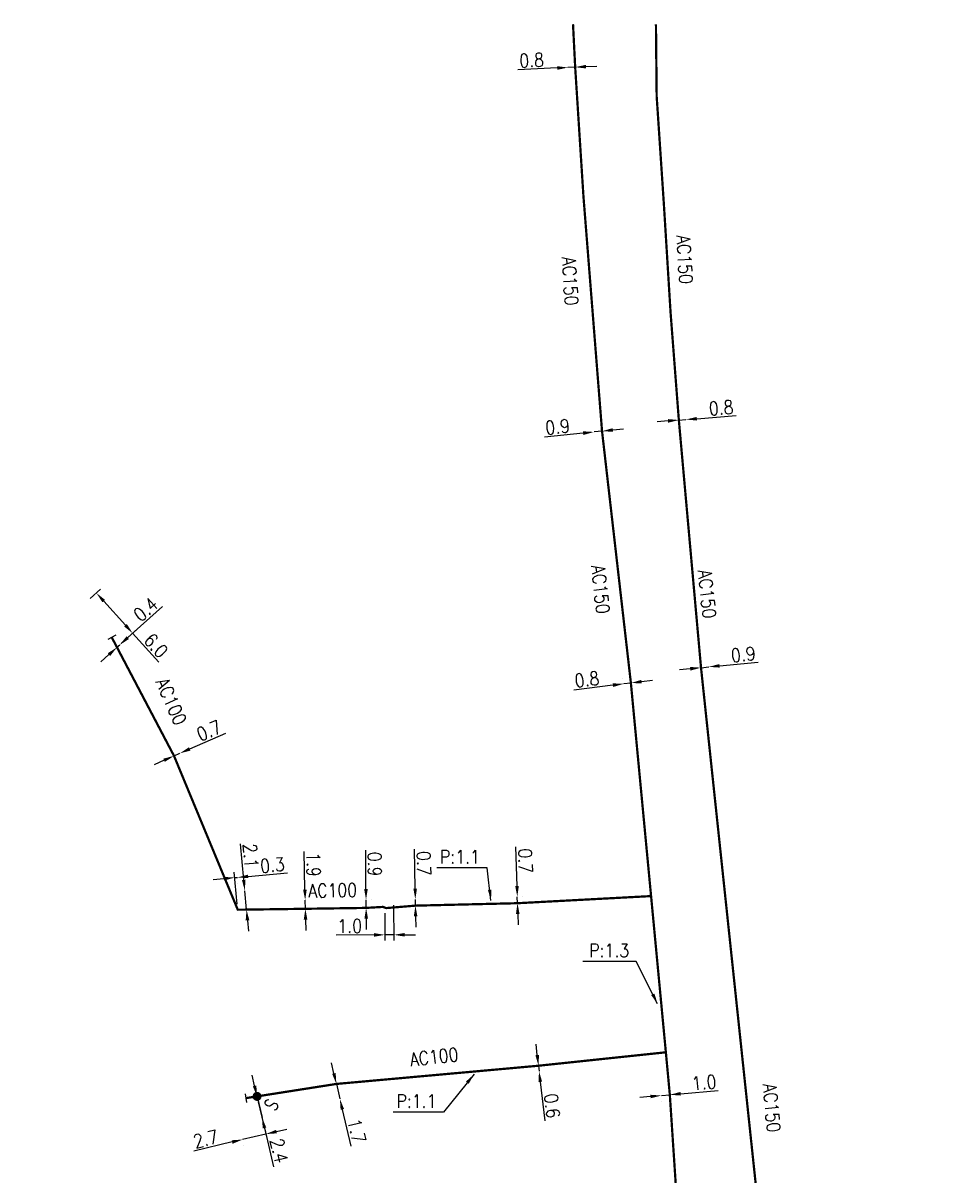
# Model space of a CAD drawing. Header units: millimetres. Extents: x 101000 to 102000, y 121011 to 122007.
# Drawn here: x 101164.7 to 101265.4, y 121872.2 to 122000.1 of the extents above; entities that cross this region are included whole.
import ezdxf
from ezdxf.enums import TextEntityAlignment as Align

# ---------------------------------------------------------------- set-up
doc = ezdxf.new("R2010")
doc.units = ezdxf.units.MM
doc.header["$PDMODE"] = 34
doc.linetypes.add('L_25_AP', pattern=[2000, 1000, 1000])
doc.layers.get('0').update_dxf_attribs({"linetype": 'CONTINUOUS'})
doc.layers.get('Defpoints').update_dxf_attribs({"linetype": 'CONTINUOUS'})
for name, color, linetype in [('L_150', 1, 'CONTINUOUS'), ('L_300', 7, 'CONTINUOUS'), ('L_340', 7, 'CONTINUOUS')]:
    doc.layers.add(name, color=color, linetype=linetype)
doc.styles.add('G_ROMANS', font='ROMANS.SHX', dxfattribs={"width": 0.75})
doc.styles.get("Standard").update_dxf_attribs({"font": 'romans.shx', "width": 0.85})
doc.dimstyles.get("Standard").update_dxf_attribs({"dimtxt": 1.5, "dimasz": 1.2, "dimexe": 0.625, "dimexo": 0.625, "dimgap": 0.25, "dimtad": 1, "dimdec": 1, "dimzin": 0, "dimdsep": 46, "dimtxsty": 'Standard', "dimcen": -0.5, "dimadec": 0, "dimazin": 0, "dimtfac": 1, "dimtdec": 1, "dimtmove": 0, "dimatfit": 3, "dimfxl": 0, "dimtolj": 1, "dimtzin": 0, "dimarcsym": 0})

# ---------------------------------------------------------------- blocks, each defined once
blk = doc.blocks.new('*D316')
at = {"layer": 'Defpoints', "color": 0, "linetype": 'Continuous', "transparency": 16777216}
for p in [(101231.36, 121926.82), (101231.36, 121926.82), (101232.16, 121926.91)]:
    blk.add_point(p, dxfattribs=at)
at = {"layer": 'L_150', "color": 0, "linetype": 'Continuous', "lineweight": -2, "transparency": 16777216}
for p, q in [((101230.17, 121926.67), (101225.83, 121926.12)), ((101231.28, 121927.44), (101231.28, 121927.44)), ((101232.16, 121926.91), (101231.36, 121926.82)), ((101232.08, 121927.54), (101232.08, 121927.54)), ((101233.35, 121927.06), (101234.54, 121927.21))]:
    blk.add_line(p, q, dxfattribs=at)
at = {"layer": 'L_150', "color": 0, "linetype": 'Continuous', "transparency": 16777216}
for points in [[(101230.15, 121926.87), (101230.2, 121926.47), (101231.36, 121926.82)], [(101233.32, 121927.26), (101233.37, 121926.87), (101232.16, 121926.91)]]:
    blk.add_solid(points, dxfattribs=at)
at = {"layer": 'L_150', "color": 0, "linetype": 'Continuous', "transparency": 16777216, "insert": (101227.28, 121927.31), "char_height": 1.5, "attachment_point": 5, "rotation": 7.1313}
blk.add_mtext('\\A1;0.8', dxfattribs=at)
blk = doc.blocks.new('*D317')
at = {"layer": 'Defpoints', "color": 0, "linetype": 'Continuous', "transparency": 16777216}
for p in [(101239.94, 121928.61), (101240.79, 121928.7), (101240.79, 121928.7)]:
    blk.add_point(p, dxfattribs=at)
at = {"layer": 'L_150', "color": 0, "linetype": 'Continuous', "lineweight": -2, "transparency": 16777216}
for p, q in [((101241.98, 121928.81), (101246.27, 121929.24)), ((101238.75, 121928.49), (101237.56, 121928.37)), ((101239.94, 121928.61), (101240.79, 121928.7))]:
    blk.add_line(p, q, dxfattribs=at)
at = {"layer": 'L_150', "color": 0, "linetype": 'Continuous', "transparency": 16777216}
for points in [[(101241.96, 121929.01), (101242, 121928.62), (101240.79, 121928.7)], [(101238.73, 121928.69), (101238.77, 121928.29), (101239.94, 121928.61)]]:
    blk.add_solid(points, dxfattribs=at)
at = {"layer": 'L_150', "color": 0, "linetype": 'Continuous', "transparency": 16777216, "insert": (101244.63, 121930.08), "char_height": 1.5, "attachment_point": 5, "rotation": 5.6696}
blk.add_mtext('\\A1;0.9', dxfattribs=at)
blk = doc.blocks.new('*D321')
at = {"layer": 'Defpoints', "color": 0, "linetype": 'Continuous', "transparency": 16777216}
for p in [(101235.54, 121881.14), (101235.54, 121881.14), (101236.48, 121881.23)]:
    blk.add_point(p, dxfattribs=at)
at = {"layer": 'L_150', "color": 0, "linetype": 'Continuous', "lineweight": -2, "transparency": 16777216}
for p, q in [((101237.68, 121881.34), (101241.85, 121881.72)), ((101234.34, 121881.03), (101233.15, 121880.93)), ((101235.54, 121881.14), (101236.48, 121881.23)), ((101235.59, 121880.52), (101235.59, 121880.52)), ((101236.54, 121880.61), (101236.54, 121880.61))]:
    blk.add_line(p, q, dxfattribs=at)
at = {"layer": 'L_150', "color": 0, "linetype": 'Continuous', "transparency": 16777216}
for points in [[(101234.32, 121881.23), (101234.36, 121880.84), (101235.54, 121881.14)], [(101237.66, 121881.54), (101237.7, 121881.14), (101236.48, 121881.23)]]:
    blk.add_solid(points, dxfattribs=at)
at = {"layer": 'L_150', "color": 0, "linetype": 'Continuous', "transparency": 16777216, "insert": (101240.27, 121882.58), "char_height": 1.5, "attachment_point": 5, "rotation": 5.1904}
blk.add_mtext('\\A1;1.0', dxfattribs=at)
blk = doc.blocks.new('*D330')
at = {"layer": 'Defpoints', "color": 0, "linetype": 'Continuous', "transparency": 16777216}
for p in [(101219.56, 121903.18), (101219.56, 121903.18), (101219.58, 121902.48)]:
    blk.add_point(p, dxfattribs=at)
at = {"layer": 'L_150', "color": 0, "linetype": 'Continuous', "lineweight": -2, "transparency": 16777216}
for p, q in [((101219.53, 121904.38), (101219.41, 121908.75)), ((101219.58, 121902.48), (101219.56, 121903.18)), ((101220.19, 121903.2), (101220.19, 121903.2)), ((101220.2, 121902.5), (101220.2, 121902.5)), ((101219.61, 121901.28), (101219.64, 121900.08))]:
    blk.add_line(p, q, dxfattribs=at)
at = {"layer": 'L_150', "color": 0, "linetype": 'Continuous', "transparency": 16777216}
for points in [[(101219.73, 121904.39), (101219.33, 121904.38), (101219.56, 121903.18)], [(101219.81, 121901.29), (101219.41, 121901.28), (101219.58, 121902.48)]]:
    blk.add_solid(points, dxfattribs=at)
at = {"layer": 'L_150', "color": 0, "linetype": 'Continuous', "transparency": 16777216, "insert": (101220.46, 121907.19), "char_height": 1.5, "attachment_point": 5, "rotation": 271.5108}
blk.add_mtext('\\A1;0.7', dxfattribs=at)
blk = doc.blocks.new('*D331')
at = {"layer": 'Defpoints', "color": 0, "linetype": 'Continuous', "transparency": 16777216}
for p in [(101208.25, 121902.91), (101208.25, 121902.91), (101208.26, 121902.21)]:
    blk.add_point(p, dxfattribs=at)
at = {"layer": 'L_150', "color": 0, "linetype": 'Continuous', "lineweight": -2, "transparency": 16777216}
for p, q in [((101208.23, 121904.11), (101208.16, 121908.48)), ((101208.26, 121902.21), (101208.25, 121902.91)), ((101208.28, 121901.01), (101208.29, 121899.81))]:
    blk.add_line(p, q, dxfattribs=at)
at = {"layer": 'L_150', "color": 0, "linetype": 'Continuous', "transparency": 16777216}
for points in [[(101208.43, 121904.11), (101208.03, 121904.11), (101208.25, 121902.91)], [(101208.48, 121901.01), (101208.08, 121901.01), (101208.26, 121902.21)]]:
    blk.add_solid(points, dxfattribs=at)
at = {"layer": 'L_150', "color": 0, "linetype": 'Continuous', "transparency": 16777216, "insert": (101209.19, 121906.91), "char_height": 1.5, "attachment_point": 5, "rotation": 270.8532}
blk.add_mtext('\\A1;0.7', dxfattribs=at)
blk = doc.blocks.new('*D332')
at = {"layer": 'Defpoints', "color": 0, "linetype": 'Continuous', "transparency": 16777216}
for p in [(101205.84, 121902.87), (101204.85, 121902), (101205.87, 121898.97)]:
    blk.add_point(p, dxfattribs=at)
at = {"layer": 'L_150', "color": 0, "linetype": 'Continuous', "lineweight": -2, "transparency": 16777216}
for p, q in [((101205.84, 121902.25), (101205.87, 121898.35)), ((101204.85, 121901.37), (101204.87, 121898.34)), ((101203.67, 121898.96), (101199.48, 121898.93)), ((101205.87, 121898.97), (101204.87, 121898.97)), ((101207.07, 121898.98), (101208.27, 121898.99))]:
    blk.add_line(p, q, dxfattribs=at)
at = {"layer": 'L_150', "color": 0, "linetype": 'Continuous', "transparency": 16777216}
for points in [[(101203.67, 121899.16), (101203.67, 121898.76), (101204.87, 121898.97)], [(101207.07, 121899.18), (101207.07, 121898.78), (101205.87, 121898.97)]]:
    blk.add_solid(points, dxfattribs=at)
at = {"layer": 'L_150', "color": 0, "linetype": 'Continuous', "transparency": 16777216, "insert": (101200.97, 121899.94), "char_height": 1.5, "attachment_point": 5, "rotation": 0.436}
blk.add_mtext('\\A1;1.0', dxfattribs=at)
blk = doc.blocks.new('*D333')
at = {"layer": 'Defpoints', "color": 0, "linetype": 'Continuous', "transparency": 16777216}
for p in [(101202.78, 121902.86), (101202.78, 121902.86), (101202.79, 121901.96)]:
    blk.add_point(p, dxfattribs=at)
at = {"layer": 'L_150', "color": 0, "linetype": 'Continuous', "lineweight": -2, "transparency": 16777216}
for p, q in [((101202.77, 121904.06), (101202.74, 121908.37)), ((101202.79, 121901.96), (101202.78, 121902.86)), ((101203.4, 121902.86), (101203.4, 121902.86)), ((101203.41, 121901.96), (101203.41, 121901.96)), ((101202.8, 121900.76), (101202.8, 121899.56))]:
    blk.add_line(p, q, dxfattribs=at)
at = {"layer": 'L_150', "color": 0, "linetype": 'Continuous', "transparency": 16777216}
for points in [[(101202.97, 121904.06), (101202.57, 121904.06), (101202.78, 121902.86)], [(101203, 121900.76), (101202.6, 121900.76), (101202.79, 121901.96)]]:
    blk.add_solid(points, dxfattribs=at)
at = {"layer": 'L_150', "color": 0, "linetype": 'Continuous', "transparency": 16777216, "insert": (101203.75, 121906.82), "char_height": 1.5, "attachment_point": 5, "rotation": 270.436}
blk.add_mtext('\\A1;0.9', dxfattribs=at)
blk = doc.blocks.new('*D334')
at = {"layer": 'Defpoints', "color": 0, "linetype": 'Continuous', "transparency": 16777216}
for p in [(101189.33, 121903.86), (101189.33, 121903.86), (101189.52, 121901.77)]:
    blk.add_point(p, dxfattribs=at)
at = {"layer": 'L_150', "color": 0, "linetype": 'Continuous', "lineweight": -2, "transparency": 16777216}
for p, q in [((101189.21, 121905.06), (101188.84, 121909.05)), ((101189.52, 121901.77), (101189.33, 121903.86)), ((101189.63, 121900.58), (101189.74, 121899.38))]:
    blk.add_line(p, q, dxfattribs=at)
at = {"layer": 'L_150', "color": 0, "linetype": 'Continuous', "transparency": 16777216}
for points in [[(101189.41, 121905.08), (101189.02, 121905.04), (101189.33, 121903.86)], [(101189.83, 121900.6), (101189.43, 121900.56), (101189.52, 121901.77)]]:
    blk.add_solid(points, dxfattribs=at)
at = {"layer": 'L_150', "color": 0, "linetype": 'Continuous', "transparency": 16777216, "insert": (101189.97, 121907.74), "char_height": 1.5, "attachment_point": 5, "rotation": 275.3366}
blk.add_mtext('\\A1;2.1', dxfattribs=at)
blk = doc.blocks.new('*D335')
at = {"layer": 'Defpoints', "color": 0, "linetype": 'Continuous', "transparency": 16777216}
for p in [(101188.51, 121905.34), (101188.51, 121905.34), (101188.55, 121901.76)]:
    blk.add_point(p, dxfattribs=at)
at = {"layer": 'L_150', "color": 0, "linetype": 'Continuous', "lineweight": -2, "transparency": 16777216}
for p, q in [((101188.49, 121902.38), (101188.16, 121905.94)), ((101187.02, 121905.2), (101185.83, 121905.09)), ((101188.22, 121905.32), (101188.51, 121905.34)), ((101188.57, 121904.72), (101188.57, 121904.72)), ((101189.71, 121905.46), (101194.06, 121905.86))]:
    blk.add_line(p, q, dxfattribs=at)
at = {"layer": 'L_150', "color": 0, "linetype": 'Continuous', "transparency": 16777216}
for points in [[(101187, 121905.4), (101187.04, 121905.01), (101188.22, 121905.32)], [(101189.69, 121905.65), (101189.73, 121905.26), (101188.51, 121905.34)]]:
    blk.add_solid(points, dxfattribs=at)
at = {"layer": 'L_150', "color": 0, "linetype": 'Continuous', "transparency": 16777216, "insert": (101192.39, 121906.71), "char_height": 1.5, "attachment_point": 5, "rotation": 5.3352}
blk.add_mtext('\\A1;0.3', dxfattribs=at)
blk = doc.blocks.new('*D336')
at = {"layer": 'Defpoints', "color": 0, "linetype": 'Continuous', "transparency": 16777216}
for p in [(101181.48, 121918.82), (101182.12, 121919.11), (101182.12, 121919.11)]:
    blk.add_point(p, dxfattribs=at)
at = {"layer": 'L_150', "color": 0, "linetype": 'Continuous', "lineweight": -2, "transparency": 16777216}
for p, q in [((101183.22, 121919.59), (101187.22, 121921.36)), ((101181.48, 121918.82), (101182.12, 121919.11)), ((101180.38, 121918.34), (101179.29, 121917.85))]:
    blk.add_line(p, q, dxfattribs=at)
at = {"layer": 'L_150', "color": 0, "linetype": 'Continuous', "transparency": 16777216}
for points in [[(101180.3, 121918.52), (101180.46, 121918.16), (101181.48, 121918.82)], [(101183.14, 121919.78), (101183.3, 121919.41), (101182.12, 121919.11)]]:
    blk.add_solid(points, dxfattribs=at)
at = {"layer": 'L_150', "color": 0, "linetype": 'Continuous', "transparency": 16777216, "insert": (101185.36, 121921.63), "char_height": 1.5, "attachment_point": 5, "rotation": 23.8531}
blk.add_mtext('\\A1;0.7', dxfattribs=at)
blk = doc.blocks.new('*D337')
at = {"layer": 'Defpoints', "color": 0, "linetype": 'Continuous', "transparency": 16777216}
for p in [(101172.87, 121936.89), (101171.73, 121935.86), (101175.15, 121930.87)]:
    blk.add_point(p, dxfattribs=at)
at = {"layer": 'L_340', "color": 0, "linetype": 'Continuous', "lineweight": -2, "transparency": 16777216}
for p, q in [((101172.19, 121936.28), (101173.34, 121937.31)), ((101173.68, 121936), (101176.09, 121933.33)), ((101175.62, 121931.28), (101177.36, 121932.85)), ((101176.89, 121932.43), (101179.78, 121929.23))]:
    blk.add_line(p, q, dxfattribs=at)
at = {"layer": 'L_340', "color": 0, "linetype": 'Continuous', "transparency": 16777216}
for points in [[(101173.83, 121936.13), (101173.53, 121935.87), (101172.87, 121936.89)], [(101176.24, 121933.46), (101175.94, 121933.19), (101176.89, 121932.43)]]:
    blk.add_solid(points, dxfattribs=at)
at = {"layer": 'L_340', "color": 0, "linetype": 'Continuous', "transparency": 16777216, "insert": (101179.48, 121931.06), "char_height": 1.5, "attachment_point": 5, "rotation": 312.0416}
blk.add_mtext('\\A1;6.0', dxfattribs=at)
blk = doc.blocks.new('*D338')
at = {"layer": 'Defpoints', "color": 0, "linetype": 'Continuous', "transparency": 16777216}
for p in [(101175.15, 121930.87), (101175.45, 121931.13), (101175.45, 121931.13)]:
    blk.add_point(p, dxfattribs=at)
at = {"layer": 'L_340', "color": 0, "linetype": 'Continuous', "lineweight": -2, "transparency": 16777216}
for p, q in [((101176.34, 121931.94), (101180.2, 121935.41)), ((101175.15, 121930.87), (101175.45, 121931.13)), ((101174.26, 121930.06), (101173.37, 121929.26))]:
    blk.add_line(p, q, dxfattribs=at)
at = {"layer": 'L_340', "color": 0, "linetype": 'Continuous', "transparency": 16777216}
for points in [[(101176.21, 121932.09), (101176.48, 121931.79), (101175.45, 121931.13)], [(101174.13, 121930.21), (101174.4, 121929.91), (101175.15, 121930.87)]]:
    blk.add_solid(points, dxfattribs=at)
at = {"layer": 'L_340', "color": 0, "linetype": 'Continuous', "transparency": 16777216, "insert": (101178.33, 121935.08), "char_height": 1.5, "attachment_point": 5, "rotation": 42.0416}
blk.add_mtext('\\A1;0.4', dxfattribs=at)
blk = doc.blocks.new('L_340_07')
at = {"color": 0, "linetype": 'Continuous', "const_width": 0.25, "flags": 128}
blk.add_lwpolyline([(0, 0), (1.25, 0)], dxfattribs=at)
at = {"color": 0, "linetype": 'Continuous', "flags": 128}
blk.add_lwpolyline([(1.25, -0.5), (1.25, 0.5)], dxfattribs=at)
at = {"color": 0, "linetype": 'Continuous', "style": 'G_ROMANS', "width": 0.75, "flags": 3}
for tag, p in [('DEF_LEG', (0.72, -3.47)), ('DEF_COUP', (0.72, -5.97)), ('DEF_TYPE', (0.72, -8.47))]:
    blk.add_attdef(tag, text='', height=1.2, dxfattribs=at).set_placement(p, align=Align.MIDDLE)
blk = doc.blocks.new('*D339')
at = {"layer": 'Defpoints', "color": 0, "linetype": 'Continuous', "transparency": 16777216}
for p in [(101190.69, 121881.05), (101189.09, 121876.26), (101189.09, 121876.26)]:
    blk.add_point(p, dxfattribs=at)
at = {"layer": 'L_300', "color": 0, "linetype": 'Continuous', "lineweight": -2, "transparency": 16777216}
for p, q in [((101190.83, 121880.44), (101191.82, 121876.26)), ((101191.67, 121876.87), (101189.09, 121876.26)), ((101192.84, 121877.14), (101194.01, 121877.42)), ((101187.93, 121875.99), (101183.67, 121874.98)), ((101189.24, 121875.65), (101189.24, 121875.65))]:
    blk.add_line(p, q, dxfattribs=at)
at = {"layer": 'L_300', "color": 0, "linetype": 'Continuous', "transparency": 16777216}
for points in [[(101192.8, 121877.34), (101192.89, 121876.95), (101191.67, 121876.87)], [(101187.88, 121876.18), (101187.97, 121875.79), (101189.09, 121876.26)]]:
    blk.add_solid(points, dxfattribs=at)
at = {"layer": 'L_300', "color": 0, "linetype": 'Continuous', "transparency": 16777216, "insert": (101184.99, 121876.32), "char_height": 1.5, "attachment_point": 5, "rotation": 13.2467}
blk.add_mtext('\\A1;2.7', dxfattribs=at)
blk = doc.blocks.new('*D340')
at = {"layer": 'Defpoints', "color": 0, "linetype": 'Continuous', "transparency": 16777216}
for p in [(101190.69, 121881.05), (101191.24, 121878.71), (101191.24, 121878.71)]:
    blk.add_point(p, dxfattribs=at)
at = {"layer": 'L_300', "color": 0, "linetype": 'Continuous', "lineweight": -2, "transparency": 16777216}
for p, q in [((101190.42, 121882.22), (101190.14, 121883.39)), ((101190.69, 121881.05), (101191.24, 121878.71)), ((101191.51, 121877.55), (101192.53, 121873.23))]:
    blk.add_line(p, q, dxfattribs=at)
at = {"layer": 'L_300', "color": 0, "linetype": 'Continuous', "transparency": 16777216}
for points in [[(101190.61, 121882.26), (101190.22, 121882.17), (101190.69, 121881.05)], [(101191.71, 121877.59), (101191.32, 121877.5), (101191.24, 121878.71)]]:
    blk.add_solid(points, dxfattribs=at)
at = {"layer": 'L_300', "color": 0, "linetype": 'Continuous', "transparency": 16777216, "insert": (101193.13, 121875.03), "char_height": 1.5, "attachment_point": 5, "rotation": 283.2467}
blk.add_mtext('\\A1;2.4', dxfattribs=at)
blk = doc.blocks.new('*D341')
at = {"layer": 'Defpoints', "color": 0, "linetype": 'Continuous', "transparency": 16777216}
for p in [(101199.49, 121882.43), (101199.88, 121880.77), (101199.88, 121880.77)]:
    blk.add_point(p, dxfattribs=at)
at = {"layer": 'L_150', "color": 0, "linetype": 'Continuous', "lineweight": -2, "transparency": 16777216}
for p, q in [((101199.21, 121883.59), (101198.94, 121884.76)), ((101199.49, 121882.43), (101199.88, 121880.77)), ((101200.15, 121879.6), (101201.11, 121875.53))]:
    blk.add_line(p, q, dxfattribs=at)
at = {"layer": 'L_150', "color": 0, "linetype": 'Continuous', "transparency": 16777216}
for points in [[(101199.41, 121883.64), (101199.02, 121883.55), (101199.49, 121882.43)], [(101200.34, 121879.65), (101199.96, 121879.56), (101199.88, 121880.77)]]:
    blk.add_solid(points, dxfattribs=at)
at = {"layer": 'L_150', "color": 0, "linetype": 'Continuous', "transparency": 16777216, "insert": (101201.74, 121877.21), "char_height": 1.5, "attachment_point": 5, "rotation": 283.2518}
blk.add_mtext('\\A1;1.7', dxfattribs=at)
blk = doc.blocks.new('*D342')
at = {"layer": 'Defpoints', "color": 0, "linetype": 'Continuous', "transparency": 16777216}
for p in [(101221.91, 121884.45), (101221.97, 121883.85), (101221.97, 121883.85)]:
    blk.add_point(p, dxfattribs=at)
at = {"layer": 'L_150', "color": 0, "linetype": 'Continuous', "lineweight": -2, "transparency": 16777216}
for p, q in [((101221.77, 121885.64), (101221.64, 121886.83)), ((101221.91, 121884.45), (101221.97, 121883.85)), ((101222.11, 121882.66), (101222.6, 121878.32))]:
    blk.add_line(p, q, dxfattribs=at)
at = {"layer": 'L_150', "color": 0, "linetype": 'Continuous', "transparency": 16777216}
for points in [[(101221.97, 121885.66), (101221.57, 121885.62), (101221.91, 121884.45)], [(101222.31, 121882.68), (101221.91, 121882.64), (101221.97, 121883.85)]]:
    blk.add_solid(points, dxfattribs=at)
at = {"layer": 'L_150', "color": 0, "linetype": 'Continuous', "transparency": 16777216, "insert": (101223.42, 121880), "char_height": 1.5, "attachment_point": 5, "rotation": 276.4635}
blk.add_mtext('\\A1;0.6', dxfattribs=at)
blk = doc.blocks.new('L_300_11')
at = {"color": 0, "linetype": 'Continuous', "const_width": 0.497, "flags": 128}
blk.add_lwpolyline([(-0.25, 0, 1), (0.25, 0, 1)], format="xyb", close=True, dxfattribs=at)
at = {"color": 0, "linetype": 'Continuous', "style": 'G_ROMANS', "width": 0.75}
blk.add_text('S', height=1.5, dxfattribs=at).set_placement((0, 1.85), align=Align.MIDDLE)
at = {"color": 0, "linetype": 'Continuous', "width": 0.75, "flags": 3}
for tag, p in [('DEF_LEG', (0, -5)), ('DEF_COUP', (0, -7.5)), ('DEF_TYPE', (0, -10))]:
    blk.add_attdef(tag, text='', height=1.2, dxfattribs=at).set_placement(p, align=Align.MIDDLE)
blk = doc.blocks.new('*D343')
at = {"layer": 'Defpoints', "color": 0, "linetype": 'Continuous', "transparency": 16777216}
for p in [(101196.03, 121902.8), (101196.03, 121902.8), (101196.05, 121901.86)]:
    blk.add_point(p, dxfattribs=at)
at = {"layer": 'L_150', "color": 0, "linetype": 'Continuous', "lineweight": -2, "transparency": 16777216}
for p, q in [((101196, 121904), (101195.92, 121908.22)), ((101196.05, 121901.86), (101196.03, 121902.8)), ((101196.07, 121900.66), (101196.09, 121899.46))]:
    blk.add_line(p, q, dxfattribs=at)
at = {"layer": 'L_150', "color": 0, "linetype": 'Continuous', "transparency": 16777216}
for points in [[(101196.2, 121904), (101195.8, 121903.99), (101196.03, 121902.8)], [(101196.27, 121900.66), (101195.87, 121900.65), (101196.05, 121901.86)]]:
    blk.add_solid(points, dxfattribs=at)
at = {"layer": 'L_150', "color": 0, "linetype": 'Continuous', "transparency": 16777216, "insert": (101196.95, 121906.77), "char_height": 1.5, "attachment_point": 5, "rotation": 271.1556}
blk.add_mtext('\\A1;1.9', dxfattribs=at)
blk = doc.blocks.new('*D344')
at = {"layer": 'Defpoints', "color": 0, "linetype": 'Continuous', "transparency": 16777216}
for p in [(101228.07, 121954.76), (101228.07, 121954.76), (101228.96, 121954.85)]:
    blk.add_point(p, dxfattribs=at)
at = {"layer": 'L_150', "color": 0, "linetype": 'Continuous', "lineweight": -2, "transparency": 16777216}
for p, q in [((101226.88, 121954.63), (101222.59, 121954.17)), ((101228.96, 121954.85), (101228.07, 121954.76)), ((101230.16, 121954.98), (101231.35, 121955.11))]:
    blk.add_line(p, q, dxfattribs=at)
at = {"layer": 'L_150', "color": 0, "linetype": 'Continuous', "transparency": 16777216}
for points in [[(101226.85, 121954.83), (101226.9, 121954.43), (101228.07, 121954.76)], [(101230.14, 121955.18), (101230.18, 121954.78), (101228.96, 121954.85)]]:
    blk.add_solid(points, dxfattribs=at)
at = {"layer": 'L_150', "color": 0, "linetype": 'Continuous', "transparency": 16777216, "insert": (101224.03, 121955.33), "char_height": 1.5, "attachment_point": 5, "rotation": 6.1095}
blk.add_mtext('\\A1;0.9', dxfattribs=at)
blk = doc.blocks.new('*D345')
at = {"layer": 'Defpoints', "color": 0, "linetype": 'Continuous', "transparency": 16777216}
for p in [(101237.48, 121956.08), (101238.27, 121956.14), (101238.27, 121956.14)]:
    blk.add_point(p, dxfattribs=at)
at = {"layer": 'L_150', "color": 0, "linetype": 'Continuous', "lineweight": -2, "transparency": 16777216}
for p, q in [((101236.28, 121955.99), (101235.08, 121955.9)), ((101237.48, 121956.08), (101238.27, 121956.14)), ((101239.47, 121956.23), (101243.83, 121956.57))]:
    blk.add_line(p, q, dxfattribs=at)
at = {"layer": 'L_150', "color": 0, "linetype": 'Continuous', "transparency": 16777216}
for points in [[(101236.26, 121956.19), (101236.29, 121955.79), (101237.48, 121956.08)], [(101239.45, 121956.43), (101239.49, 121956.03), (101238.27, 121956.14)]]:
    blk.add_solid(points, dxfattribs=at)
at = {"layer": 'L_150', "color": 0, "linetype": 'Continuous', "transparency": 16777216, "insert": (101242.17, 121957.44), "char_height": 1.5, "attachment_point": 5, "rotation": 4.3705}
blk.add_mtext('\\A1;0.8', dxfattribs=at)
blk = doc.blocks.new('*D419')
at = {"layer": 'Defpoints', "color": 0, "linetype": 'Continuous', "transparency": 16777216}
for p in [(101225.18, 121995.19), (101225.18, 121995.19), (101225.98, 121995.23)]:
    blk.add_point(p, dxfattribs=at)
at = {"layer": 'L_150', "color": 0, "linetype": 'Continuous', "lineweight": -2, "transparency": 16777216}
for p, q in [((101223.99, 121995.14), (101219.62, 121994.92)), ((101225.98, 121995.23), (101225.18, 121995.19)), ((101227.18, 121995.29), (101228.38, 121995.35))]:
    blk.add_line(p, q, dxfattribs=at)
at = {"layer": 'L_150', "color": 0, "linetype": 'Continuous', "transparency": 16777216}
for points in [[(101227.17, 121995.49), (101227.19, 121995.09), (101225.98, 121995.23)], [(101223.98, 121995.34), (101224, 121994.94), (101225.18, 121995.19)]]:
    blk.add_solid(points, dxfattribs=at)
at = {"layer": 'L_150', "color": 0, "linetype": 'Continuous', "transparency": 16777216, "insert": (101221.15, 121996), "char_height": 1.5, "attachment_point": 5, "rotation": 2.7795}
blk.add_mtext('\\A1;0.8', dxfattribs=at)

msp = doc.modelspace()

# ---------------------------------------------------------------- linework, layer by layer
at = {"layer": 'L_150', "linetype": 'L_25_AP', "const_width": 0.25, "flags": 128}
for points in [[(101082.12, 121786.52), (101082.69, 121786.72), (101082.88, 121786.78), (101100.18, 121792.89), (101108.39, 121795.66), (101128.14, 121801.99), (101137.96, 121806.43), (101146.95, 121809.96), (101160.11, 121813.54), (101207.33, 121821.72), (101215.77, 121823.19), (101215.77, 121823.19), (101224.98, 121825.01), (101227.08, 121826.09), (101239.26, 121833.02), (101239.28, 121834.96), (101238.1, 121856.7), (101237.48, 121866.1), (101236.48, 121881.23), (101236.04, 121885.94), (101234.4, 121903.27), (101232.16, 121926.91), (101230.06, 121945.24), (101228.96, 121954.85), (101226.9, 121980.86), (101225.98, 121995.23), (101225.74, 122000)], [(101265.32, 121784.92), (101262.54, 121790.23), (101260.89, 121792.99), (101259.43, 121796.72), (101253.94, 121810.25), (101250.34, 121830.87), (101247.79, 121854.5), (101239.94, 121928.61), (101237.48, 121956.08), (101237.48, 121956.08), (101236.56, 121968.05), (101235.82, 121980.02), (101235.02, 121992), (101234.94, 122000)], [(101175.15, 121930.87), (101175.15, 121930.87), (101175.15, 121930.87), (101181.48, 121918.82), (101188.55, 121901.76), (101189.52, 121901.77), (101196.05, 121901.86), (101202.79, 121901.96), (101204.66, 121902.07), (101204.85, 121902), (101205.01, 121901.94), (101208.26, 121902.21), (101219.58, 121902.48), (101234.4, 121903.27)], [(101190.69, 121881.05), (101199.49, 121882.43), (101221.91, 121884.45), (101236.04, 121885.94)]]:
    msp.add_lwpolyline(points, dxfattribs=at)

# ---------------------------------------------------------------- block references
at = {"layer": 'L_300', "rotation": 240}
msp.add_blockref('L_300_11', (101190.69, 121881.05), dxfattribs=at)
at = {"layer": 'L_340'}
for p, rotation in [((101175.15, 121930.87), 117.7209389039829), ((101190.69, 121881.05), 188.8962212659817)]:
    msp.add_blockref('L_340_07', p, dxfattribs=dict(at, rotation=rotation))

# ---------------------------------------------------------------- texts
at = {"layer": 'L_150', "linetype": 'Continuous', "width": 0.85}
for s, rotation, p in [('AC150', 273.5493, (101237.21, 121976.54)), ('AC150', 273.5493, (101224.51, 121974.14)), ('AC150', 276.203, (101227.76, 121939.9)), ('AC150', 276.0401, (101239.58, 121939.39)), ('AC100', 293.8503, (101179.4, 121927.03)), ('AC100', 1.1556, (101196.39, 121903.1)), ('AC100', 6.4504, (101207.72, 121884.38)), ('AC150', 275.3062, (101246.79, 121882.39))]:
    msp.add_text(s, height=1.5, rotation=rotation, dxfattribs=at).set_placement(p)
at = {"layer": 'L_150', "linetype": 'Continuous', "char_height": 1.5, "attachment_point": 9}
for s, insert in [('\\A1;P:1.1', (101215.41, 121906.87)), ('\\A1;P:1.3', (101231.97, 121896.49)), ('\\A1;P:1.1', (101210.59, 121879.77))]:
    msp.add_mtext(s, dxfattribs=dict(at, insert=insert))

# ---------------------------------------------------------------- dimensions: what is measured, and where the dimension line sits
at = {"layer": 'L_150', "linetype": 'Continuous'}
for base, p1, p2, angle, picture, middle in [((101225.18, 121995.19), (101225.98, 121995.23), (101225.18, 121995.19), 2.7795, '*D419', (101221.2, 121995)), ((101238.27, 121956.14), (101237.48, 121956.08), (101238.27, 121956.14), 184.3705, '*D345', (101242.25, 121956.45)), ((101228.07, 121954.76), (101228.96, 121954.85), (101228.07, 121954.76), 6.1095, '*D344', (101224.14, 121954.33)), ((101240.7895, 121928.6955), (101239.9437, 121928.6115), (101240.7895, 121928.6955), 185.6696, '*D317', (101244.7255, 121929.0862)), ((101231.36, 121926.82), (101232.16, 121926.91), (101231.36, 121926.82), 7.1313, '*D316', (101227.41, 121926.32)), ((101182.12, 121919.11), (101181.48, 121918.82), (101182.12, 121919.11), 203.8531, '*D336', (101185.77, 121920.72)), ((101189.33, 121903.86), (101189.52, 121901.77), (101189.33, 121903.86), 275.3366, '*D334', (101188.97, 121907.65)), ((101208.25, 121902.91), (101208.26, 121902.21), (101208.25, 121902.91), 270.8532, '*D331', (101208.19, 121906.9)), ((101219.56, 121903.18), (101219.58, 121902.48), (101219.56, 121903.18), 271.5108, '*D330', (101219.46, 121907.17)), ((101188.51, 121905.34), (101188.55, 121901.76), (101188.51, 121905.34), 185.3352, '*D335', (101192.48, 121905.71)), ((101202.78, 121902.86), (101202.79, 121901.96), (101202.78, 121902.86), 270.436, '*D333', (101202.75, 121906.81)), ((101205.87, 121898.97), (101204.85, 121902), (101205.84, 121902.87), 180.436, '*D332', (101200.98, 121898.94)), ((101221.97, 121883.85), (101221.91, 121884.45), (101221.97, 121883.85), 96.4635, '*D342', (101222.42, 121879.89)), ((101199.88, 121880.77), (101199.49, 121882.43), (101199.88, 121880.77), 103.2518, '*D341', (101200.77, 121876.98)), ((101235.5367, 121881.1428), (101236.482805, 121881.228743), (101235.5367, 121881.1428), 5.190421, '*D321', (101240.361478, 121881.581076))]:
    dim = msp.add_linear_dim(base=base, p1=p1, p2=p2, angle=angle, dimstyle='Standard', dxfattribs=at)
    dim.commit()
    dim.dimension.update_dxf_attribs({"geometry": picture, "text_midpoint": middle, "dimtype": 160})
dim = msp.add_linear_dim(base=(101196.03, 121902.8), p1=(101196.05, 121901.86), p2=(101196.03, 121902.8), angle=271.1556, text='1.9', dimstyle='Standard', dxfattribs=at)
dim.commit()
dim.dimension.update_dxf_attribs({"geometry": '*D343', "text_midpoint": (101195.95, 121906.75), "dimtype": 160})
at = {"layer": 'L_300', "linetype": 'Continuous'}
for base, p1, p2, angle, picture, middle in [((101191.24, 121878.71), (101190.69, 121881.05), (101191.24, 121878.71), 103.2467, '*D340', (101192.16, 121874.8)), ((101189.0948, 121876.2615), (101190.69, 121881.0496), (101189.0948, 121876.2615), 13.2467, '*D339', (101185.2151, 121875.3482))]:
    dim = msp.add_linear_dim(base=base, p1=p1, p2=p2, angle=angle, dimstyle='Standard', dxfattribs=at)
    dim.commit()
    dim.dimension.update_dxf_attribs({"geometry": picture, "text_midpoint": middle, "dimtype": 160})
at = {"layer": 'L_340', "linetype": 'Continuous'}
for base, p2, angle, picture, middle in [((101172.87, 121936.89), (101171.73, 121935.86), 312.0416, '*D337', (101178.74, 121930.39)), ((101175.45, 121931.13), (101175.45, 121931.13), 222.0416, '*D338', (101179, 121934.33))]:
    dim = msp.add_linear_dim(base=base, p1=(101175.15, 121930.87), p2=p2, angle=angle, dimstyle='Standard', dxfattribs=at)
    dim.commit()
    dim.dimension.update_dxf_attribs({"geometry": picture, "text_midpoint": middle, "dimtype": 160})

# ---------------------------------------------------------------- leaders
at = {"layer": 'L_150', "linetype": 'Continuous', "annotation_type": 0, "has_hookline": 1, "hookline_direction": 1}
for points, text_width in [([(101216.64, 121902.78), (101216.21, 121906.4), (101215.01, 121906.4)], 4.13), ([(101235.13, 121891.3), (101232.76, 121896.02), (101231.56, 121896.02)], 4.49), ([(101214.77, 121883.51), (101211.38, 121879.29), (101210.18, 121879.29)], 4.13)]:
    msp.add_leader(points, dimstyle='Standard', dxfattribs=dict(at, text_width=text_width))

doc.saveas('drawing.dxf')
